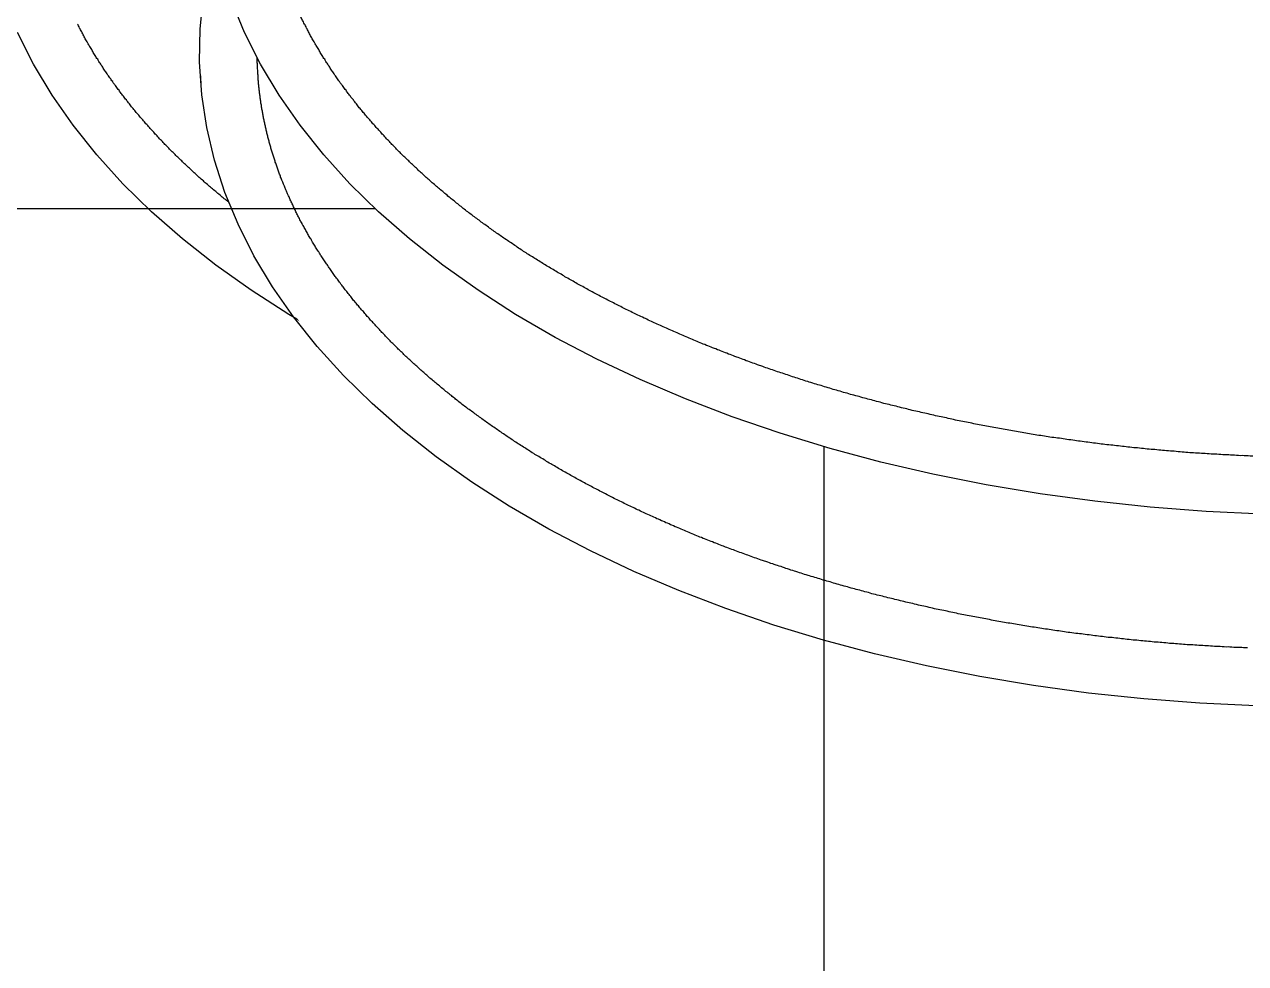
# Model space of a CAD drawing. Header units: millimetres. Extents: x -187744 to 2148, y -49419 to 6550.
# Drawn here: x -7731 to -7096, y -13904 to -13416 of the extents above; entities that cross this region are included whole.
import ezdxf
from ezdxf.enums import TextEntityAlignment as Align

# ---------------------------------------------------------------- set-up
doc = ezdxf.new("R2010")
doc.units = ezdxf.units.MM
doc.header["$LTSCALE"] = 1000
doc.header["$MEASUREMENT"] = 0
doc.set_wipeout_variables(frame=1)
doc.linetypes.add('DASH', pattern=[0.35, 0.25, -0.1])
doc.linetypes.add('M-CENTER', pattern=[1.8, 1.2, -0.2, 0.2, -0.2])
for name, color, linetype in [('AXIS_TEXT', 50, 'Continuous'), ('B1建筑尺寸', 7, 'Continuous'), ('BS-FURN', 250, 'DASH'), ('DOTE', 138, 'M-CENTER'), ('FC-FLOOR', 138, 'Continuous'), ('FF-FURN', 51, 'Continuous')]:
    doc.layers.add(name, color=color, linetype=linetype)
doc.styles.add('COMPLEX', font='COMPLEX')

# ---------------------------------------------------------------- blocks, each defined once
blk = doc.blocks.new('fdgfdsgf')
blk.add_wipeout([(90771.3, 14802.8), (90736.93, 14802.73), (90668.6, 14799.2), (90610.8, 14792.5), (90554.5, 14782.5), (90500.1, 14769.4), (90473.8, 14761.7), (90399.2, 14734.1), (90376, 14723.5), (90332.3, 14700.5), (90312, 14688), (90283.75, 14668.25), (90257.7, 14647.4), (90234.7, 14625.45), (90220.8, 14610.3), (90191.7, 14570.9), (90178.5, 14546.3), (90168.1, 14521.3), (90161.3, 14495.8), (90156.95, 14461.6), (90161.3, 14410.15), (90168.1, 14384.7), (90178.5, 14359.65), (90187.05, 14343.25), (90202.3, 14319.1), (90214.2, 14303.3), (90220.8, 14295.65), (90234.7, 14280.55), (90249.85, 14265.8), (90283.75, 14237.75), (90332.3, 14205.5), (90364.85, 14188.05), (90387.6, 14177.15), (90423.3, 14162), (90473.8, 14144.3), (90513.55, 14133.1), (90568.45, 14120.8), (90625.15, 14111.6), (90683.2, 14105.75), (90712.5, 14104.05), (90756.6, 14103), (90786, 14103.4), (90830, 14105.75), (90873.6, 14109.7), (90916.6, 14115.8), (90958.7, 14123.5), (90999.65, 14133.1), (91052.25, 14148.55), (91089.9, 14162), (91125.6, 14177.15), (91154.94, 14191.39), (91180.9, 14205.5), (91210.8, 14224.45), (91238.5, 14244.5), (91255.5, 14258.5), (91278.45, 14280.55), (91299, 14303.3), (91310.9, 14319.1), (91330.8, 14351.4), (91347.6, 14393.15), (91355.9, 14435.8), (91355.9, 14470.2), (91345.1, 14521.3), (91326.15, 14562.75), (91310.9, 14586.9), (91285.7, 14618), (91238.5, 14661.5), (91210.8, 14681.5), (91180.17, 14700.9), (91125.6, 14728.8), (91065.1, 14753.2), (91013.1, 14769.4), (90916.6, 14790.2), (90859.1, 14797.75), (90805.18, 14801.75), (90756.6, 14803)])
blk.add_polyline3d([(90697.8, 14801.3, 0), (90668.6, 14799.2, 0), (90639.5, 14796.3, 0), (90610.8, 14792.5, 0), (90582.4, 14787.9, 0), (90554.5, 14782.5, 0), (90527, 14776.3, 0), (90500.1, 14769.4, 0), (90473.8, 14761.7, 0), (90448.1, 14753.2, 0), (90423.3, 14744, 0), (90399.2, 14734.1, 0), (90376, 14723.5, 0), (90353.7, 14712.3, 0), (90332.3, 14700.5, 0), (90312, 14688, 0), (90292.8, 14675, 0), (90274.7, 14661.5, 0), (90257.7, 14647.4, 0), (90242, 14632.9, 0), (90227.4, 14618, 0), (90214.2, 14602.6, 0), (90202.3, 14586.9, 0), (90191.7, 14570.9, 0), (90182.4, 14554.6, 0), (90174.6, 14538, 0), (90168.1, 14521.3, 0), (90163.1, 14504.3, 0), (90159.5, 14487.3, 0), (90157.3, 14470.2, 0), (90156.6, 14453, 0), (90157.3, 14435.8, 0), (90159.5, 14418.7, 0)])
at = {"color": 57}
blk.add_polyline3d([(90694.2, 14771, 0), (90693.1, 14771, 0), (90692.1, 14770.9, 0), (90691.1, 14770.8, 0), (90690.1, 14770.8, 0), (90689.1, 14770.7, 0), (90688.1, 14770.6, 0), (90687.1, 14770.6, 0), (90686, 14770.5, 0), (90685, 14770.4, 0), (90684, 14770.3, 0), (90683, 14770.3, 0), (90682, 14770.2, 0), (90681, 14770.1, 0), (90680, 14770, 0), (90679, 14770, 0), (90677.9, 14769.9, 0), (90676.9, 14769.8, 0), (90675.9, 14769.7, 0), (90674.9, 14769.6, 0), (90673.9, 14769.5, 0), (90672.9, 14769.5, 0), (90671.9, 14769.4, 0), (90670.9, 14769.3, 0), (90669.9, 14769.2, 0), (90668.8, 14769.1, 0), (90667.8, 14769, 0), (90666.8, 14768.9, 0), (90665.8, 14768.8, 0), (90664.8, 14768.7, 0), (90663.8, 14768.7, 0), (90662.8, 14768.6, 0), (90661.8, 14768.5, 0), (90660.8, 14768.4, 0), (90659.8, 14768.3, 0), (90658.8, 14768.2, 0), (90657.8, 14768.1, 0), (90656.8, 14768, 0), (90655.8, 14767.9, 0), (90654.7, 14767.8, 0), (90653.7, 14767.7, 0), (90652.7, 14767.5, 0), (90651.7, 14767.4, 0), (90650.7, 14767.3, 0), (90649.7, 14767.2, 0), (90648.7, 14767.1, 0), (90647.7, 14767, 0), (90646.7, 14766.9, 0), (90645.7, 14766.8, 0), (90644.7, 14766.7, 0), (90643.7, 14766.5, 0), (90642.7, 14766.4, 0), (90641.7, 14766.3, 0), (90640.7, 14766.2, 0), (90639.7, 14766.1, 0), (90638.7, 14766, 0), (90637.7, 14765.8, 0), (90636.7, 14765.7, 0), (90635.7, 14765.6, 0), (90634.7, 14765.5, 0), (90633.7, 14765.3, 0), (90632.7, 14765.2, 0), (90631.7, 14765.1, 0), (90630.7, 14765, 0), (90629.7, 14764.8, 0), (90628.7, 14764.7, 0), (90627.8, 14764.6, 0), (90626.8, 14764.4, 0), (90625.8, 14764.3, 0), (90624.8, 14764.2, 0), (90623.8, 14764, 0), (90622.8, 14763.9, 0), (90621.8, 14763.8, 0), (90620.8, 14763.6, 0), (90619.8, 14763.5, 0), (90618.8, 14763.3, 0), (90617.8, 14763.2, 0), (90616.8, 14763.1, 0), (90615.8, 14762.9, 0), (90614.9, 14762.8, 0), (90613.9, 14762.6, 0), (90612.9, 14762.5, 0), (90611.9, 14762.3, 0), (90610.9, 14762.2, 0), (90609.9, 14762, 0), (90608.9, 14761.9, 0), (90607.9, 14761.7, 0), (90607, 14761.6, 0), (90606, 14761.4, 0), (90605, 14761.3, 0), (90604, 14761.1, 0), (90603, 14761, 0), (90602, 14760.8, 0), (90601.1, 14760.7, 0), (90600.1, 14760.5, 0), (90599.1, 14760.3, 0), (90598.1, 14760.2, 0), (90597.1, 14760, 0), (90596.2, 14759.8, 0), (90595.2, 14759.7, 0), (90594.2, 14759.5, 0), (90593.2, 14759.3, 0), (90592.2, 14759.2, 0), (90591.3, 14759, 0), (90590.3, 14758.8, 0), (90589.3, 14758.7, 0), (90588.3, 14758.5, 0), (90587.4, 14758.3, 0), (90586.4, 14758.2, 0), (90585.4, 14758, 0), (90584.4, 14757.8, 0), (90583.5, 14757.6, 0), (90582.5, 14757.5, 0), (90581.5, 14757.3, 0), (90580.6, 14757.1, 0), (90579.6, 14756.9, 0), (90578.6, 14756.7, 0), (90577.6, 14756.6, 0), (90576.7, 14756.4, 0), (90575.7, 14756.2, 0), (90574.7, 14756, 0), (90573.8, 14755.8, 0), (90572.8, 14755.6, 0), (90571.8, 14755.4, 0), (90570.9, 14755.2, 0), (90569.9, 14755.1, 0), (90568.9, 14754.9, 0), (90568, 14754.7, 0), (90567, 14754.5, 0), (90566.1, 14754.3, 0), (90565.1, 14754.1, 0), (90564.1, 14753.9, 0), (90563.2, 14753.7, 0), (90562.2, 14753.5, 0), (90561.3, 14753.3, 0), (90560.3, 14753.1, 0), (90559.3, 14752.9, 0), (90558.4, 14752.7, 0), (90557.4, 14752.5, 0), (90556.5, 14752.3, 0), (90555.5, 14752.1, 0), (90554.6, 14751.9, 0), (90553.6, 14751.7, 0), (90552.7, 14751.5, 0), (90551.7, 14751.3, 0), (90550.8, 14751.1, 0), (90549.8, 14750.8, 0), (90548.8, 14750.6, 0), (90547.9, 14750.4, 0), (90547, 14750.2, 0), (90546, 14750, 0), (90545.1, 14749.8, 0), (90544.1, 14749.6, 0), (90543.2, 14749.3, 0), (90542.2, 14749.1, 0), (90541.3, 14748.9, 0), (90540.3, 14748.7, 0), (90539.4, 14748.5, 0), (90538.4, 14748.2, 0), (90537.5, 14748, 0), (90536.6, 14747.8, 0), (90535.6, 14747.6, 0), (90534.7, 14747.3, 0), (90533.7, 14747.1, 0), (90532.8, 14746.9, 0), (90531.9, 14746.7, 0), (90530.9, 14746.4, 0), (90530, 14746.2, 0), (90529.1, 14746, 0), (90528.1, 14745.7, 0), (90527.2, 14745.5, 0), (90526.3, 14745.3, 0), (90525.3, 14745, 0), (90524.4, 14744.8, 0), (90523.5, 14744.6, 0), (90522.5, 14744.3, 0), (90521.6, 14744.1, 0), (90520.7, 14743.8, 0), (90519.7, 14743.6, 0), (90518.8, 14743.4, 0), (90517.9, 14743.1, 0), (90517, 14742.9, 0), (90516, 14742.6, 0), (90515.1, 14742.4, 0), (90514.2, 14742.1, 0), (90513.3, 14741.9, 0), (90512.3, 14741.6, 0), (90511.4, 14741.4, 0), (90510.5, 14741.1, 0), (90509.6, 14740.9, 0), (90508.7, 14740.6, 0), (90507.7, 14740.4, 0), (90506.8, 14740.1, 0), (90505.9, 14739.9, 0), (90505, 14739.6, 0), (90504.1, 14739.4, 0), (90503.2, 14739.1, 0), (90502.3, 14738.9, 0), (90501.3, 14738.6, 0), (90500.4, 14738.3, 0), (90499.5, 14738.1, 0), (90498.6, 14737.8, 0), (90497.7, 14737.5, 0), (90496.8, 14737.3, 0), (90495.9, 14737, 0), (90495, 14736.7, 0), (90494.1, 14736.5, 0), (90493.2, 14736.2, 0), (90492.3, 14735.9, 0), (90491.4, 14735.7, 0), (90490.5, 14735.4, 0), (90489.6, 14735.1, 0), (90488.7, 14734.9, 0), (90487.8, 14734.6, 0), (90486.9, 14734.3, 0), (90486, 14734, 0), (90485.1, 14733.8, 0), (90484.2, 14733.5, 0), (90483.3, 14733.2, 0), (90482.4, 14732.9, 0), (90481.5, 14732.7, 0), (90480.6, 14732.4, 0), (90479.7, 14732.1, 0), (90478.8, 14731.8, 0), (90477.9, 14731.5, 0), (90477, 14731.2, 0), (90476.2, 14731, 0), (90475.3, 14730.7, 0), (90474.4, 14730.4, 0), (90473.5, 14730.1, 0), (90472.6, 14729.8, 0), (90471.7, 14729.5, 0), (90470.9, 14729.2, 0), (90470, 14728.9, 0), (90469.1, 14728.6, 0), (90468.2, 14728.4, 0), (90467.3, 14728.1, 0), (90466.5, 14727.8, 0), (90465.6, 14727.5, 0), (90464.7, 14727.2, 0), (90463.8, 14726.9, 0), (90463, 14726.6, 0), (90462.1, 14726.3, 0), (90461.2, 14726, 0), (90460.3, 14725.7, 0), (90459.5, 14725.4, 0), (90458.6, 14725.1, 0), (90457.7, 14724.8, 0), (90456.9, 14724.5, 0), (90456, 14724.2, 0), (90455.1, 14723.9, 0), (90454.3, 14723.6, 0), (90453.4, 14723.2, 0), (90452.6, 14722.9, 0), (90451.7, 14722.6, 0), (90450.8, 14722.3, 0), (90450, 14722, 0), (90449.1, 14721.7, 0), (90448.3, 14721.4, 0), (90447.4, 14721.1, 0), (90446.6, 14720.8, 0), (90445.7, 14720.4, 0), (90444.8, 14720.1, 0), (90444, 14719.8, 0), (90443.1, 14719.5, 0), (90442.3, 14719.2, 0), (90441.4, 14718.9, 0), (90440.6, 14718.5, 0), (90439.8, 14718.2, 0), (90438.9, 14717.9, 0), (90438.1, 14717.6, 0), (90437.2, 14717.2, 0), (90436.4, 14716.9, 0), (90435.5, 14716.6, 0), (90434.7, 14716.3, 0), (90433.9, 14715.9, 0), (90433, 14715.6, 0), (90432.2, 14715.3, 0), (90431.3, 14715, 0), (90430.5, 14714.6, 0), (90429.7, 14714.3, 0), (90428.8, 14714, 0), (90428, 14713.6, 0), (90427.2, 14713.3, 0), (90426.4, 14713, 0), (90425.5, 14712.6, 0), (90424.7, 14712.3, 0), (90423.9, 14712, 0), (90423, 14711.6, 0), (90422.2, 14711.3, 0), (90421.4, 14710.9, 0), (90420.6, 14710.6, 0), (90419.8, 14710.3, 0), (90418.9, 14709.9, 0), (90418.1, 14709.6, 0), (90417.3, 14709.2, 0), (90416.5, 14708.9, 0), (90415.7, 14708.5, 0), (90414.9, 14708.2, 0), (90414, 14707.9, 0), (90413.2, 14707.5, 0), (90412.4, 14707.2, 0), (90411.6, 14706.8, 0), (90410.8, 14706.5, 0), (90410, 14706.1, 0), (90409.2, 14705.8, 0), (90408.4, 14705.4, 0), (90407.6, 14705.1, 0), (90406.8, 14704.7, 0), (90406, 14704.3, 0), (90405.2, 14704, 0), (90404.4, 14703.6, 0), (90403.6, 14703.3, 0), (90402.8, 14702.9, 0), (90402, 14702.6, 0), (90401.2, 14702.2, 0), (90400.4, 14701.8, 0), (90399.6, 14701.5, 0), (90398.8, 14701.1, 0), (90398, 14700.8, 0), (90397.2, 14700.4, 0), (90396.4, 14700, 0), (90395.7, 14699.7, 0), (90394.9, 14699.3, 0), (90394.1, 14698.9, 0), (90393.3, 14698.6, 0), (90392.5, 14698.2, 0), (90391.7, 14697.8, 0), (90391, 14697.5, 0), (90390.2, 14697.1, 0), (90389.4, 14696.7, 0), (90388.6, 14696.4, 0), (90387.9, 14696, 0), (90387.1, 14695.6, 0), (90386.3, 14695.2, 0), (90385.5, 14694.9, 0), (90384.8, 14694.5, 0), (90384, 14694.1, 0), (90383.2, 14693.7, 0), (90382.5, 14693.4, 0), (90381.7, 14693, 0), (90380.9, 14692.6, 0), (90380.2, 14692.2, 0), (90379.4, 14691.8, 0), (90378.7, 14691.5, 0), (90377.9, 14691.1, 0), (90377.1, 14690.7, 0), (90376.4, 14690.3, 0), (90375.6, 14689.9, 0), (90374.9, 14689.5, 0), (90374.1, 14689.2, 0), (90373.4, 14688.8, 0), (90372.6, 14688.4, 0), (90371.9, 14688, 0), (90371.1, 14687.6, 0), (90370.4, 14687.2, 0), (90369.6, 14686.8, 0), (90368.9, 14686.4, 0), (90368.2, 14686.1, 0), (90367.4, 14685.7, 0), (90366.7, 14685.3, 0), (90365.9, 14684.9, 0), (90365.2, 14684.5, 0), (90364.5, 14684.1, 0), (90363.7, 14683.7, 0), (90363, 14683.3, 0), (90362.3, 14682.9, 0), (90361.5, 14682.5, 0), (90360.8, 14682.1, 0), (90360.1, 14681.7, 0), (90359.3, 14681.3, 0), (90358.6, 14680.9, 0), (90357.9, 14680.5, 0), (90357.2, 14680.1, 0), (90356.4, 14679.7, 0), (90355.7, 14679.3, 0), (90355, 14678.9, 0), (90354.3, 14678.5, 0), (90353.6, 14678.1, 0), (90352.9, 14677.7, 0), (90352.1, 14677.3, 0), (90351.4, 14676.9, 0), (90350.7, 14676.5, 0), (90350, 14676.1, 0), (90349.3, 14675.6, 0), (90348.6, 14675.2, 0), (90347.9, 14674.8, 0), (90347.2, 14674.4, 0), (90346.5, 14674, 0), (90345.8, 14673.6, 0), (90345.1, 14673.2, 0), (90344.4, 14672.8, 0), (90343.7, 14672.3, 0), (90343, 14671.9, 0), (90342.3, 14671.5, 0), (90341.6, 14671.1, 0), (90340.9, 14670.7, 0), (90340.2, 14670.3, 0), (90339.5, 14669.8, 0), (90338.8, 14669.4, 0), (90338.1, 14669, 0), (90337.5, 14668.6, 0), (90336.8, 14668.2, 0), (90336.1, 14667.7, 0), (90335.4, 14667.3, 0), (90334.7, 14666.9, 0), (90334.1, 14666.5, 0), (90333.4, 14666.1, 0), (90332.7, 14665.6, 0), (90332, 14665.2, 0), (90331.4, 14664.8, 0), (90330.7, 14664.4, 0), (90330, 14663.9, 0), (90329.3, 14663.5, 0), (90328.7, 14663.1, 0), (90328, 14662.6, 0), (90327.3, 14662.2, 0), (90326.7, 14661.8, 0), (90326, 14661.4, 0), (90325.4, 14660.9, 0), (90324.7, 14660.5, 0), (90324, 14660.1, 0), (90323.4, 14659.6, 0), (90322.7, 14659.2, 0), (90322.1, 14658.8, 0), (90321.4, 14658.3, 0), (90320.8, 14657.9, 0), (90320.1, 14657.5, 0), (90319.5, 14657, 0), (90318.8, 14656.6, 0), (90318.2, 14656.1, 0), (90317.5, 14655.7, 0), (90316.9, 14655.3, 0), (90316.3, 14654.8, 0), (90315.6, 14654.4, 0), (90315, 14653.9, 0), (90314.3, 14653.5, 0), (90313.7, 14653.1, 0), (90313.1, 14652.6, 0), (90312.4, 14652.2, 0), (90311.8, 14651.7, 0), (90311.2, 14651.3, 0), (90310.6, 14650.8, 0), (90309.9, 14650.4, 0), (90309.3, 14650, 0), (90308.7, 14649.5, 0), (90308.1, 14649.1, 0), (90307.4, 14648.6, 0), (90306.8, 14648.2, 0), (90306.2, 14647.7, 0), (90305.6, 14647.3, 0), (90305, 14646.8, 0), (90304.4, 14646.4, 0), (90303.7, 14645.9, 0), (90303.1, 14645.5, 0), (90302.5, 14645, 0), (90301.9, 14644.6, 0), (90301.3, 14644.1, 0), (90300.7, 14643.7, 0), (90300.1, 14643.2, 0), (90299.5, 14642.8, 0), (90298.9, 14642.3, 0), (90298.3, 14641.8, 0), (90297.7, 14641.4, 0), (90297.1, 14640.9, 0), (90296.5, 14640.5, 0), (90295.9, 14640, 0), (90295.3, 14639.6, 0), (90294.7, 14639.1, 0), (90294.2, 14638.6, 0), (90293.6, 14638.2, 0), (90293, 14637.7, 0), (90292.4, 14637.3, 0), (90291.8, 14636.8, 0), (90291.2, 14636.3, 0), (90290.7, 14635.9, 0), (90290.1, 14635.4, 0), (90289.5, 14635, 0), (90288.9, 14634.5, 0), (90288.4, 14634, 0), (90287.8, 14633.6, 0), (90287.2, 14633.1, 0), (90286.6, 14632.6, 0), (90286.1, 14632.2, 0), (90285.5, 14631.7, 0), (90285, 14631.2, 0), (90284.4, 14630.8, 0), (90283.8, 14630.3, 0), (90283.3, 14629.8, 0), (90282.7, 14629.4, 0), (90282.2, 14628.9, 0), (90281.6, 14628.4, 0), (90281.1, 14628, 0), (90280.5, 14627.5, 0), (90279.9, 14627, 0), (90279.4, 14626.5, 0), (90278.9, 14626.1, 0), (90278.3, 14625.6, 0), (90277.8, 14625.1, 0), (90277.2, 14624.6, 0), (90276.7, 14624.2, 0), (90276.1, 14623.7, 0), (90275.6, 14623.2, 0), (90275.1, 14622.8, 0), (90274.5, 14622.3, 0), (90274, 14621.8, 0), (90273.5, 14621.3, 0), (90272.9, 14620.8, 0), (90272.4, 14620.4, 0), (90271.9, 14619.9, 0), (90271.4, 14619.4, 0), (90270.8, 14618.9, 0), (90270.3, 14618.5, 0), (90269.8, 14618, 0), (90269.3, 14617.5, 0), (90268.8, 14617, 0), (90268.2, 14616.5, 0), (90267.7, 14616.1, 0), (90267.2, 14615.6, 0), (90266.7, 14615.1, 0), (90266.2, 14614.6, 0), (90265.7, 14614.1, 0), (90265.2, 14613.6, 0), (90264.7, 14613.2, 0), (90264.2, 14612.7, 0), (90263.7, 14612.2, 0), (90263.2, 14611.7, 0), (90262.7, 14611.2, 0), (90262.2, 14610.7, 0), (90261.7, 14610.3, 0), (90261.2, 14609.8, 0), (90260.7, 14609.3, 0), (90260.2, 14608.8, 0), (90259.7, 14608.3, 0), (90259.2, 14607.8, 0), (90258.7, 14607.3, 0), (90258.3, 14606.8, 0), (90257.8, 14606.4, 0), (90257.3, 14605.9, 0), (90256.8, 14605.4, 0), (90256.3, 14604.9, 0), (90255.9, 14604.4, 0), (90255.4, 14603.9, 0), (90254.9, 14603.4, 0), (90254.4, 14602.9, 0), (90254, 14602.4, 0), (90253.5, 14601.9, 0), (90253, 14601.5, 0), (90252.6, 14601, 0), (90252.1, 14600.5, 0), (90251.7, 14600, 0), (90251.2, 14599.5, 0), (90250.7, 14599, 0), (90250.3, 14598.5, 0), (90249.8, 14598, 0), (90249.4, 14597.5, 0), (90248.9, 14597, 0), (90248.5, 14596.5, 0), (90248, 14596, 0), (90247.6, 14595.5, 0), (90247.1, 14595, 0), (90246.7, 14594.5, 0), (90246.2, 14594, 0), (90245.8, 14593.5, 0), (90245.4, 14593, 0), (90244.9, 14592.5, 0), (90244.5, 14592, 0), (90244.1, 14591.5, 0), (90243.6, 14591, 0), (90243.2, 14590.5, 0), (90242.8, 14590, 0), (90242.3, 14589.5, 0), (90241.9, 14589, 0), (90241.5, 14588.5, 0), (90241.1, 14588, 0), (90240.6, 14587.5, 0), (90240.2, 14587, 0), (90239.8, 14586.5, 0), (90239.4, 14586, 0), (90239, 14585.5, 0), (90238.6, 14585, 0), (90238.1, 14584.5, 0), (90237.7, 14584, 0), (90237.3, 14583.5, 0), (90236.9, 14583, 0), (90236.5, 14582.5, 0), (90236.1, 14582, 0), (90235.7, 14581.5, 0), (90235.3, 14581, 0), (90234.9, 14580.5, 0), (90234.5, 14580, 0), (90234.1, 14579.5, 0), (90233.7, 14579, 0), (90233.3, 14578.5, 0), (90232.9, 14578, 0), (90232.6, 14577.5, 0), (90232.2, 14577, 0), (90231.8, 14576.5, 0), (90231.4, 14575.9, 0), (90231, 14575.4, 0), (90230.6, 14574.9, 0), (90230.3, 14574.4, 0), (90229.9, 14573.9, 0), (90229.5, 14573.4, 0), (90229.1, 14572.9, 0), (90228.8, 14572.4, 0), (90228.4, 14571.9, 0), (90228, 14571.4, 0), (90227.7, 14570.9, 0), (90227.3, 14570.4, 0), (90226.9, 14569.8, 0), (90226.6, 14569.3, 0), (90226.2, 14568.8, 0), (90225.9, 14568.3, 0), (90225.5, 14567.8, 0), (90225.1, 14567.3, 0), (90224.8, 14566.8, 0), (90224.4, 14566.3, 0), (90224.1, 14565.8, 0), (90223.7, 14565.3, 0), (90223.4, 14564.7, 0), (90223, 14564.2, 0), (90222.7, 14563.7, 0), (90222.4, 14563.2, 0), (90222, 14562.7, 0), (90221.7, 14562.2, 0), (90221.3, 14561.7, 0), (90221, 14561.2, 0), (90220.7, 14560.6, 0), (90220.3, 14560.1, 0), (90220, 14559.6, 0), (90219.7, 14559.1, 0), (90219.3, 14558.6, 0), (90219, 14558.1, 0), (90218.7, 14557.6, 0), (90218.4, 14557, 0), (90218.1, 14556.5, 0), (90217.7, 14556, 0), (90217.4, 14555.5, 0), (90217.1, 14555, 0), (90216.8, 14554.5, 0), (90216.5, 14554, 0), (90216.2, 14553.4, 0), (90215.9, 14552.9, 0), (90215.5, 14552.4, 0), (90215.2, 14551.9, 0), (90214.9, 14551.4, 0), (90214.6, 14550.9, 0), (90214.3, 14550.3, 0), (90214, 14549.8, 0), (90213.7, 14549.3, 0), (90213.4, 14548.8, 0), (90213.1, 14548.3, 0), (90212.9, 14547.8, 0), (90212.6, 14547.2, 0), (90212.3, 14546.7, 0), (90212, 14546.2, 0), (90211.7, 14545.7, 0), (90211.4, 14545.2, 0), (90211.1, 14544.7, 0), (90210.8, 14544.1, 0), (90210.6, 14543.6, 0), (90210.3, 14543.1, 0), (90210, 14542.6, 0), (90209.7, 14542.1, 0), (90209.5, 14541.6, 0), (90209.2, 14541, 0), (90208.9, 14540.5, 0), (90208.7, 14540, 0), (90208.4, 14539.5, 0), (90208.1, 14539, 0), (90207.9, 14538.4, 0), (90207.6, 14537.9, 0), (90207.3, 14537.4, 0), (90207.1, 14536.9, 0), (90206.8, 14536.4, 0), (90206.6, 14535.8, 0), (90206.3, 14535.3, 0), (90206.1, 14534.8, 0), (90205.8, 14534.3, 0), (90205.6, 14533.8, 0), (90205.3, 14533.2, 0), (90205.1, 14532.7, 0), (90204.8, 14532.2, 0), (90204.6, 14531.7, 0), (90204.4, 14531.2, 0), (90204.1, 14530.6, 0), (90203.9, 14530.1, 0), (90203.6, 14529.6, 0), (90203.4, 14529.1, 0), (90203.2, 14528.6, 0), (90202.9, 14528, 0), (90202.7, 14527.5, 0), (90202.5, 14527, 0), (90202.3, 14526.5, 0), (90202, 14526, 0), (90201.8, 14525.4, 0), (90201.6, 14524.9, 0), (90201.4, 14524.4, 0), (90201.2, 14523.9, 0), (90200.9, 14523.4, 0), (90200.7, 14522.8, 0), (90200.5, 14522.3, 0), (90200.3, 14521.8, 0), (90200.1, 14521.3, 0), (90199.9, 14520.7, 0), (90199.7, 14520.2, 0), (90199.5, 14519.7, 0), (90199.3, 14519.2, 0), (90199.1, 14518.7, 0), (90198.9, 14518.1, 0), (90198.7, 14517.6, 0), (90198.5, 14517.1, 0), (90198.3, 14516.6, 0), (90198.1, 14516, 0), (90197.9, 14515.5, 0), (90197.7, 14515, 0), (90197.5, 14514.5, 0), (90197.3, 14514, 0), (90197.2, 14513.4, 0), (90197, 14512.9, 0), (90196.8, 14512.4, 0), (90196.6, 14511.9, 0), (90196.4, 14511.3, 0), (90196.3, 14510.8, 0), (90196.1, 14510.3, 0), (90195.9, 14509.8, 0), (90195.7, 14509.3, 0), (90195.6, 14508.7, 0), (90195.4, 14508.2, 0), (90195.2, 14507.7, 0), (90195.1, 14507.2, 0), (90194.9, 14506.6, 0), (90194.7, 14506.1, 0), (90194.6, 14505.6, 0), (90194.4, 14505.1, 0), (90194.3, 14504.6, 0), (90194.1, 14504, 0), (90194, 14503.5, 0), (90193.8, 14503, 0), (90193.7, 14502.5, 0), (90193.5, 14501.9, 0), (90193.4, 14501.4, 0), (90193.2, 14500.9, 0), (90193.1, 14500.4, 0), (90192.9, 14499.8, 0), (90192.8, 14499.3, 0), (90192.6, 14498.8, 0), (90192.5, 14498.3, 0), (90192.4, 14497.8, 0), (90192.2, 14497.2, 0), (90192.1, 14496.7, 0), (90192, 14496.2, 0), (90191.8, 14495.7, 0), (90191.7, 14495.1, 0), (90191.6, 14494.6, 0), (90191.5, 14494.1, 0), (90191.3, 14493.6, 0), (90191.2, 14493, 0), (90191.1, 14492.5, 0), (90191, 14492, 0), (90190.9, 14491.5, 0), (90190.7, 14490.9, 0), (90190.6, 14490.4, 0), (90190.5, 14489.9, 0), (90190.4, 14489.4, 0), (90190.3, 14488.9, 0), (90190.2, 14488.3, 0), (90190.1, 14487.8, 0), (90190, 14487.3, 0), (90189.9, 14486.8, 0), (90189.8, 14486.2, 0), (90189.7, 14485.7, 0), (90189.6, 14485.2, 0), (90189.5, 14484.7, 0), (90189.4, 14484.1, 0), (90189.3, 14483.6, 0), (90189.2, 14483.1, 0), (90189.1, 14482.6, 0), (90189, 14482.1, 0), (90188.9, 14481.5, 0), (90188.9, 14481, 0), (90188.8, 14480.5, 0), (90188.7, 14480, 0), (90188.6, 14479.4, 0), (90188.5, 14478.9, 0), (90188.4, 14478.4, 0), (90188.4, 14477.9, 0), (90188.3, 14477.3, 0), (90188.2, 14476.8, 0), (90188.2, 14476.3, 0), (90188.1, 14475.8, 0), (90188, 14475.2, 0), (90188, 14474.7, 0), (90187.9, 14474.2, 0), (90187.8, 14473.7, 0), (90187.8, 14473.1, 0), (90187.7, 14472.6, 0), (90187.6, 14472.1, 0), (90187.6, 14471.6, 0), (90187.5, 14471.1, 0), (90187.5, 14470.5, 0), (90187.4, 14470, 0), (90187.4, 14469.5, 0), (90187.3, 14469, 0), (90187.3, 14468.4, 0), (90187.2, 14467.9, 0), (90187.2, 14467.4, 0), (90187.1, 14466.9, 0), (90187.1, 14466.3, 0), (90187.1, 14465.8, 0), (90187, 14465.3, 0), (90187, 14464.8, 0), (90187, 14464.2, 0), (90186.9, 14463.7, 0), (90186.9, 14463.2, 0), (90186.9, 14462.7, 0), (90186.8, 14462.2, 0), (90186.8, 14461.6, 0), (90186.8, 14461.1, 0), (90186.8, 14460.6, 0), (90186.7, 14460.1, 0), (90186.7, 14459.5, 0), (90186.7, 14459, 0), (90186.7, 14458.5, 0), (90186.7, 14458, 0), (90186.7, 14457.4, 0), (90186.6, 14456.9, 0), (90186.6, 14456.4, 0), (90186.6, 14455.9, 0), (90186.6, 14455.3, 0), (90186.6, 14454.8, 0), (90186.6, 14454.3, 0), (90186.6, 14453.8, 0), (90186.6, 14453.3, 0), (90186.6, 14452.7, 0), (90186.6, 14452.2, 0), (90186.6, 14451.7, 0), (90186.6, 14451.2, 0), (90186.6, 14450.6, 0), (90186.6, 14450.1, 0), (90186.6, 14449.6, 0), (90186.6, 14449.1, 0), (90186.7, 14448.5, 0), (90186.7, 14448, 0), (90186.7, 14447.5, 0), (90186.7, 14447, 0), (90186.7, 14446.4, 0), (90186.7, 14445.9, 0), (90186.8, 14445.4, 0), (90186.8, 14444.9, 0), (90186.8, 14444.4, 0), (90186.8, 14443.8, 0), (90186.9, 14443.3, 0), (90186.9, 14442.8, 0), (90186.9, 14442.3, 0), (90187, 14441.7, 0), (90187, 14441.2, 0), (90187, 14440.7, 0), (90187.1, 14440.2, 0), (90187.1, 14439.6, 0), (90187.1, 14439.1, 0), (90187.2, 14438.6, 0), (90187.2, 14438.1, 0), (90187.3, 14437.5, 0), (90187.3, 14437, 0), (90187.4, 14436.5, 0), (90187.4, 14436, 0), (90187.5, 14435.5, 0), (90187.5, 14434.9, 0), (90187.6, 14434.4, 0), (90187.6, 14433.9, 0)], dxfattribs=at)
blk = doc.blocks.new('QBLOCK2019073115112111')
at = {"layer": 'DOTE'}
blk.add_line((-6542.88, -2424.86), (6625.81, -2424.86), dxfattribs=at)
at = {"layer": 'AXIS_TEXT', "style": 'COMPLEX', "width": 1.041667}
for p, p2 in [((-5892.06, 5527.78), (-5692.06, 5527.78)), ((-5892.06, 5527.78), (-5692.06, 5527.78)), ((-5192.06, 5527.78), (-4992.06, 5527.78)), ((-5192.06, 5527.78), (-4992.06, 5527.78)), ((-3492.06, 5527.78), (-3292.06, 5527.78)), ((-3492.06, 5527.78), (-3292.06, 5527.78)), ((-2592.06, 5527.78), (-2392.06, 5527.78)), ((-2592.06, 5527.78), (-2392.06, 5527.78)), ((-192.06, 5527.78), (7.94, 5527.78)), ((-192.06, 5527.78), (7.94, 5527.78)), ((2707.94, 5527.78), (2907.94, 5527.78)), ((2707.94, 5527.78), (2907.94, 5527.78)), ((4507.94, 5527.78), (4707.94, 5527.78)), ((4507.94, 5527.78), (4707.94, 5527.78)), ((5507.94, 5527.78), (5707.94, 5527.78)), ((5507.94, 5527.78), (5707.94, 5527.78)), ((-7660.45, 3713.14), (-7460.45, 3713.14)), ((-7660.45, 3713.14), (-7460.45, 3713.14)), ((7521.14, 3713.14), (7521.64, 3713.14)), ((7521.14, 3713.14), (7521.64, 3713.14)), ((-7660.45, 2463.14), (-7460.45, 2463.14)), ((-7660.45, 2463.14), (-7460.45, 2463.14)), ((7521.14, 2463.14), (7521.64, 2463.14)), ((7521.14, 2463.14), (7521.64, 2463.14)), ((-7660.45, 1413.14), (-7460.45, 1413.14)), ((-7660.45, 1413.14), (-7460.45, 1413.14)), ((7521.14, 1413.14), (7521.64, 1413.14)), ((7521.14, 1413.14), (7521.64, 1413.14)), ((-7660.45, 263.14), (-7460.45, 263.14)), ((-7660.45, 263.14), (-7460.45, 263.14)), ((7521.14, 263.14), (7521.64, 263.14)), ((7521.14, 263.14), (7521.64, 263.14)), ((-7660.45, -736.86), (-7460.45, -736.86)), ((-7660.45, -736.86), (-7460.45, -736.86)), ((7521.14, -736.86), (7521.64, -736.86)), ((7521.14, -736.86), (7521.64, -736.86)), ((-7660.45, -1436.86), (-7460.45, -1436.86)), ((-7660.45, -1436.86), (-7460.45, -1436.86)), ((7521.14, -1436.86), (7521.64, -1436.86)), ((7521.14, -1436.86), (7521.64, -1436.86)), ((-7660.45, -2536.86), (-7460.45, -2536.86)), ((-7660.45, -2536.86), (-7460.45, -2536.86)), ((7521.14, -2536.86), (7521.64, -2536.86)), ((7521.14, -2536.86), (7521.64, -2536.86)), ((-7660.45, -4136.86), (-7460.45, -4136.86)), ((-7660.45, -4136.86), (-7460.45, -4136.86)), ((7521.14, -4136.86), (7521.64, -4136.86)), ((7521.14, -4136.86), (7521.64, -4136.86)), ((-5892.06, -5349.93), (-5891.56, -5349.93)), ((-5892.06, -5349.93), (-5891.56, -5349.93)), ((-5192.06, -5349.93), (-5191.56, -5349.93)), ((-5192.06, -5349.93), (-5191.56, -5349.93)), ((-3492.06, -5351.12), (-3491.56, -5351.12)), ((-3492.06, -5351.12), (-3491.56, -5351.12)), ((-2592.06, -5349.93), (-2591.56, -5349.93)), ((-2592.06, -5349.93), (-2591.56, -5349.93)), ((-192.06, -5349.93), (-191.56, -5349.93)), ((-192.06, -5349.93), (-191.56, -5349.93)), ((2707.94, -5349.93), (2708.44, -5349.93)), ((2707.94, -5349.93), (2708.44, -5349.93)), ((4507.94, -5349.93), (4508.44, -5349.93)), ((4507.94, -5349.93), (4508.44, -5349.93)), ((5507.94, -5349.93), (5508.44, -5349.93)), ((5507.94, -5349.93), (5508.44, -5349.93))]:
    blk.add_attdef('A', text='', height=224, dxfattribs=at).set_placement(p, p2, align=Align.FIT)
blk = doc.blocks.new('A$C5A535B59')
at = {"layer": 'BS-FURN', "ltscale": 0.5}
for points in [[(1572.87, 1193.37, 0), (1543.51, 1191.36, 0), (1514.12, 1190.25, 0), (1484.72, 1189.94, 0), (1455.3, 1190.53, 0), (1426.06, 1191.93, 0), (1396.9, 1194.12, 0), (1368.11, 1197.23, 0), (1339.61, 1201.14, 0), (1311.59, 1205.87, 0), (1283.95, 1211.4, 0), (1256.89, 1217.65, 0), (1230.41, 1224.71, 0), (1204.51, 1232.59, 0), (1179.5, 1241.19, 0), (1155.16, 1250.5, 0), (1131.72, 1260.54, 0), (1109.15, 1271.2, 0), (1087.47, 1282.48, 0), (1066.88, 1294.49, 0), (1047.37, 1307.02, 0), (1028.95, 1320.08, 0), (1011.61, 1333.76, 0), (995.57, 1347.88, 0), (980.61, 1362.42, 0), (967.04, 1377.5, 0), (954.77, 1392.91, 0), (943.79, 1408.65, 0), (934.09, 1424.72, 0), (925.9, 1441.13, 0)], [(1565.15, 1222.89, 0), (1564.05, 1222.77, 0), (1563.06, 1222.64, 0), (1562.06, 1222.62, 0), (1561.06, 1222.49, 0), (1560.06, 1222.47, 0), (1559.06, 1222.45, 0), (1557.96, 1222.32, 0), (1556.96, 1222.3, 0), (1555.97, 1222.17, 0), (1554.97, 1222.15, 0), (1553.97, 1222.02, 0), (1552.87, 1222, 0), (1551.87, 1221.97, 0), (1550.87, 1221.85, 0), (1549.87, 1221.82, 0), (1548.87, 1221.7, 0), (1547.77, 1221.67, 0), (1546.78, 1221.65, 0), (1545.78, 1221.53, 0), (1544.78, 1221.5, 0), (1543.78, 1221.48, 0), (1542.68, 1221.35, 0), (1541.68, 1221.33, 0), (1540.68, 1221.3, 0), (1539.68, 1221.28, 0), (1538.68, 1221.15, 0), (1537.58, 1221.13, 0), (1536.59, 1221.1, 0), (1535.59, 1221.08, 0), (1534.59, 1220.96, 0), (1533.59, 1220.93, 0), (1532.49, 1220.9, 0), (1531.49, 1220.88, 0), (1530.49, 1220.86, 0), (1529.49, 1220.73, 0), (1528.49, 1220.71, 0), (1527.39, 1220.68, 0), (1526.39, 1220.66, 0), (1525.39, 1220.63, 0), (1524.39, 1220.61, 0), (1523.39, 1220.59, 0), (1522.3, 1220.46, 0), (1521.3, 1220.43, 0), (1520.3, 1220.41, 0), (1519.3, 1220.39, 0), (1518.2, 1220.36, 0), (1517.2, 1220.34, 0), (1516.2, 1220.31, 0), (1515.2, 1220.29, 0), (1514.2, 1220.26, 0), (1513.1, 1220.24, 0), (1512.1, 1220.21, 0), (1511.1, 1220.19, 0), (1510.1, 1220.16, 0), (1509.1, 1220.14, 0), (1508, 1220.11, 0), (1507, 1220.09, 0), (1506, 1220.07, 0), (1505, 1220.04, 0), (1503.9, 1220.11, 0), (1502.9, 1220.09, 0), (1501.9, 1220.07, 0), (1500.9, 1220.04, 0), (1499.9, 1220.02, 0), (1498.8, 1219.99, 0), (1497.8, 1219.97, 0), (1496.8, 1219.94, 0), (1495.8, 1220.02, 0), (1494.8, 1219.99, 0), (1493.7, 1219.97, 0), (1492.7, 1219.94, 0), (1491.7, 1219.92, 0), (1490.7, 1220, 0), (1489.7, 1219.97, 0), (1488.6, 1219.94, 0), (1487.6, 1219.92, 0), (1486.6, 1220, 0), (1485.6, 1219.97, 0), (1484.6, 1219.95, 0), (1483.5, 1220.02, 0), (1482.5, 1220, 0), (1481.5, 1219.97, 0), (1480.49, 1220.05, 0), (1479.49, 1220.03, 0), (1478.39, 1220, 0), (1477.39, 1220.07, 0), (1476.39, 1220.05, 0), (1475.39, 1220.03, 0), (1474.39, 1220.1, 0), (1473.29, 1220.08, 0), (1472.29, 1220.15, 0), (1471.29, 1220.13, 0), (1470.29, 1220.1, 0), (1469.29, 1220.18, 0), (1468.19, 1220.15, 0), (1467.19, 1220.23, 0), (1466.19, 1220.2, 0), (1465.18, 1220.28, 0), (1464.18, 1220.26, 0), (1463.18, 1220.33, 0), (1462.08, 1220.3, 0), (1461.08, 1220.38, 0), (1460.08, 1220.36, 0), (1459.08, 1220.43, 0), (1458.08, 1220.41, 0), (1457.08, 1220.48, 0), (1455.97, 1220.56, 0), (1454.98, 1220.53, 0), (1453.97, 1220.61, 0), (1452.97, 1220.59, 0), (1451.97, 1220.66, 0), (1450.97, 1220.74, 0), (1449.87, 1220.71, 0), (1448.87, 1220.79, 0), (1447.87, 1220.86, 0), (1446.87, 1220.84, 0), (1445.86, 1220.91, 0), (1444.86, 1220.99, 0), (1443.86, 1220.97, 0), (1442.76, 1221.04, 0), (1441.76, 1221.11, 0), (1440.76, 1221.19, 0), (1439.76, 1221.17, 0), (1438.75, 1221.24, 0), (1437.75, 1221.32, 0), (1436.75, 1221.39, 0), (1435.75, 1221.37, 0), (1434.65, 1221.44, 0), (1433.65, 1221.52, 0), (1432.64, 1221.59, 0), (1431.64, 1221.67, 0), (1430.64, 1221.75, 0), (1429.64, 1221.72, 0), (1428.64, 1221.8, 0), (1427.63, 1221.87, 0), (1426.63, 1221.95, 0), (1425.53, 1222.02, 0), (1424.53, 1222.1, 0), (1423.53, 1222.17, 0), (1422.52, 1222.25, 0), (1421.52, 1222.33, 0), (1420.52, 1222.3, 0), (1419.52, 1222.38, 0), (1418.52, 1222.45, 0), (1417.52, 1222.53, 0), (1416.51, 1222.61, 0), (1415.51, 1222.68, 0), (1414.51, 1222.76, 0), (1413.51, 1222.83, 0), (1412.51, 1222.91, 0), (1411.4, 1222.98, 0), (1410.4, 1223.06, 0), (1409.4, 1223.23, 0), (1408.39, 1223.31, 0), (1407.39, 1223.39, 0), (1406.39, 1223.46, 0), (1405.39, 1223.54, 0), (1404.39, 1223.61, 0), (1403.38, 1223.69, 0), (1402.38, 1223.76, 0), (1401.38, 1223.84, 0), (1400.38, 1224.02, 0), (1399.37, 1224.09, 0), (1398.37, 1224.17, 0), (1397.37, 1224.24, 0), (1396.37, 1224.32, 0), (1395.36, 1224.4, 0), (1394.36, 1224.57, 0), (1393.36, 1224.65, 0), (1392.36, 1224.72, 0), (1391.35, 1224.8, 0), (1390.35, 1224.97, 0), (1389.35, 1225.05, 0), (1388.34, 1225.13, 0), (1387.34, 1225.2, 0), (1386.34, 1225.38, 0), (1385.34, 1225.45, 0), (1384.43, 1225.53, 0), (1383.43, 1225.71, 0), (1382.43, 1225.78, 0), (1381.43, 1225.86, 0), (1380.42, 1226.04, 0), (1379.42, 1226.11, 0), (1378.42, 1226.19, 0), (1377.41, 1226.36, 0), (1376.41, 1226.44, 0), (1375.41, 1226.61, 0), (1374.4, 1226.69, 0), (1373.4, 1226.77, 0), (1372.4, 1226.94, 0), (1371.49, 1227.02, 0), (1370.49, 1227.2, 0), (1369.49, 1227.27, 0), (1368.48, 1227.45, 0), (1367.48, 1227.52, 0), (1366.48, 1227.7, 0), (1365.47, 1227.77, 0), (1364.47, 1227.95, 0), (1363.57, 1228.03, 0), (1362.56, 1228.2, 0), (1361.56, 1228.28, 0), (1360.56, 1228.46, 0), (1359.55, 1228.53, 0), (1358.55, 1228.71, 0), (1357.65, 1228.79, 0), (1356.64, 1228.96, 0), (1355.64, 1229.14, 0), (1354.64, 1229.21, 0), (1353.63, 1229.39, 0), (1352.73, 1229.57, 0), (1351.73, 1229.64, 0), (1350.72, 1229.82, 0), (1349.72, 1230, 0), (1348.71, 1230.07, 0), (1347.81, 1230.25, 0), (1346.8, 1230.43, 0), (1345.8, 1230.5, 0), (1344.8, 1230.68, 0), (1343.89, 1230.85, 0), (1342.89, 1230.93, 0), (1341.89, 1231.11, 0), (1340.88, 1231.28, 0), (1339.98, 1231.46, 0), (1338.98, 1231.54, 0), (1337.97, 1231.71, 0), (1337.07, 1231.89, 0), (1336.06, 1232.07, 0), (1335.06, 1232.24, 0), (1334.06, 1232.32, 0), (1333.15, 1232.5, 0), (1332.15, 1232.67, 0), (1331.14, 1232.85, 0), (1330.24, 1233.03, 0), (1329.23, 1233.2, 0), (1328.23, 1233.38, 0), (1327.32, 1233.56, 0), (1326.32, 1233.63, 0), (1325.32, 1233.81, 0), (1324.41, 1233.99, 0), (1323.41, 1234.16, 0), (1322.5, 1234.34, 0), (1321.5, 1234.52, 0), (1320.49, 1234.69, 0), (1319.59, 1234.87, 0), (1318.59, 1235.05, 0), (1317.68, 1235.22, 0), (1316.68, 1235.4, 0), (1315.67, 1235.58, 0), (1314.77, 1235.75, 0), (1313.76, 1235.93, 0), (1312.86, 1236.11, 0), (1311.85, 1236.28, 0), (1310.95, 1236.46, 0), (1309.94, 1236.64, 0), (1309.04, 1236.82, 0), (1308.04, 1236.99, 0), (1307.13, 1237.17, 0), (1306.12, 1237.45, 0), (1305.12, 1237.62, 0), (1304.21, 1237.8, 0), (1303.31, 1237.98, 0), (1302.31, 1238.15, 0), (1301.4, 1238.33, 0), (1300.4, 1238.51, 0), (1299.49, 1238.79, 0), (1298.48, 1238.96, 0), (1297.58, 1239.14, 0), (1296.58, 1239.32, 0), (1295.67, 1239.49, 0), (1294.66, 1239.77, 0), (1293.76, 1239.95, 0), (1292.86, 1240.13, 0), (1291.85, 1240.3, 0), (1290.94, 1240.58, 0), (1289.94, 1240.76, 0), (1289.03, 1240.93, 0), (1288.13, 1241.11, 0), (1287.12, 1241.39, 0), (1286.22, 1241.57, 0), (1285.31, 1241.74, 0), (1284.31, 1242.02, 0), (1283.4, 1242.2, 0), (1282.5, 1242.38, 0), (1281.49, 1242.65, 0), (1280.59, 1242.83, 0), (1279.68, 1243.01, 0), (1278.67, 1243.28, 0), (1277.77, 1243.46, 0), (1276.86, 1243.74, 0), (1275.86, 1243.92, 0), (1274.95, 1244.09, 0), (1274.05, 1244.37, 0), (1273.14, 1244.55, 0), (1272.14, 1244.83, 0), (1271.23, 1245, 0), (1270.32, 1245.28, 0), (1269.42, 1245.46, 0), (1268.41, 1245.74, 0), (1267.51, 1245.92, 0), (1266.6, 1246.19, 0), (1265.7, 1246.37, 0), (1264.79, 1246.65, 0), (1263.78, 1246.83, 0), (1262.88, 1247.1, 0), (1261.97, 1247.28, 0), (1261.07, 1247.56, 0), (1260.16, 1247.74, 0), (1259.25, 1248.02, 0), (1258.35, 1248.19, 0), (1257.34, 1248.47, 0), (1256.44, 1248.75, 0), (1255.53, 1248.93, 0), (1254.62, 1249.21, 0), (1253.72, 1249.48, 0), (1252.81, 1249.66, 0), (1251.91, 1249.94, 0), (1251, 1250.22, 0), (1250.09, 1250.4, 0), (1249.19, 1250.67, 0), (1248.28, 1250.95, 0), (1247.38, 1251.13, 0), (1246.47, 1251.41, 0), (1245.56, 1251.69, 0), (1244.66, 1251.87, 0), (1243.75, 1252.14, 0), (1242.84, 1252.42, 0), (1241.94, 1252.7, 0), (1241.03, 1252.88, 0), (1240.13, 1253.16, 0), (1239.22, 1253.43, 0), (1238.31, 1253.71, 0), (1237.41, 1253.89, 0), (1236.5, 1254.17, 0), (1235.59, 1254.45, 0), (1234.69, 1254.73, 0), (1233.78, 1255, 0), (1232.87, 1255.28, 0), (1232.07, 1255.46, 0), (1231.16, 1255.74, 0), (1230.25, 1256.02, 0), (1229.35, 1256.3, 0), (1228.44, 1256.58, 0), (1227.53, 1256.85, 0), (1226.73, 1257.13, 0), (1225.82, 1257.41, 0), (1224.91, 1257.69, 0), (1224.01, 1257.87, 0), (1223.1, 1258.15, 0), (1222.29, 1258.43, 0), (1221.39, 1258.71, 0), (1220.48, 1258.98, 0), (1219.57, 1259.26, 0), (1218.76, 1259.54, 0), (1217.86, 1259.82, 0), (1216.95, 1260.1, 0), (1216.04, 1260.38, 0), (1215.24, 1260.66, 0), (1214.33, 1260.94, 0), (1213.42, 1261.21, 0), (1212.62, 1261.49, 0), (1211.71, 1261.77, 0), (1210.8, 1262.05, 0), (1209.99, 1262.33, 0), (1209.09, 1262.71, 0), (1208.28, 1262.99, 0), (1207.37, 1263.27, 0), (1206.46, 1263.55, 0), (1205.66, 1263.83, 0), (1204.75, 1264.11, 0), (1203.94, 1264.39, 0), (1203.04, 1264.66, 0), (1202.23, 1264.95, 0), (1201.32, 1265.32, 0), (1200.41, 1265.6, 0), (1199.61, 1265.88, 0), (1198.7, 1266.16, 0), (1197.89, 1266.44, 0), (1196.99, 1266.72, 0), (1196.18, 1267.1, 0), (1195.37, 1267.38, 0), (1194.46, 1267.66, 0), (1193.65, 1267.94, 0), (1192.75, 1268.32, 0), (1191.94, 1268.6, 0), (1191.03, 1268.88, 0), (1190.22, 1269.16, 0), (1189.41, 1269.54, 0), (1188.51, 1269.82, 0), (1187.7, 1270.1, 0), (1186.79, 1270.37, 0), (1185.98, 1270.75, 0), (1185.18, 1271.04, 0), (1184.27, 1271.31, 0), (1183.46, 1271.69, 0), (1182.65, 1271.97, 0), (1181.85, 1272.26, 0), (1180.94, 1272.63, 0), (1180.13, 1272.91, 0), (1179.32, 1273.19, 0), (1178.41, 1273.57, 0), (1177.61, 1273.85, 0), (1176.8, 1274.23, 0), (1175.99, 1274.51, 0), (1175.18, 1274.8, 0), (1174.27, 1275.17, 0), (1173.47, 1275.45, 0), (1172.66, 1275.83, 0), (1171.85, 1276.12, 0), (1171.04, 1276.5, 0), (1170.23, 1276.78, 0), (1169.33, 1277.05, 0), (1168.52, 1277.43, 0), (1167.71, 1277.72, 0), (1166.9, 1278.1, 0), (1166.09, 1278.38, 0), (1165.29, 1278.76, 0), (1164.48, 1279.04, 0), (1163.67, 1279.42, 0), (1162.86, 1279.7, 0), (1162.05, 1280.08, 0), (1161.24, 1280.46, 0), (1160.44, 1280.74, 0), (1159.63, 1281.12, 0), (1158.82, 1281.4, 0), (1158.01, 1281.78, 0), (1157.2, 1282.06, 0), (1156.39, 1282.44, 0), (1155.58, 1282.82, 0), (1154.78, 1283.1, 0), (1153.97, 1283.49, 0), (1153.16, 1283.77, 0), (1152.35, 1284.15, 0), (1151.54, 1284.53, 0), (1150.83, 1284.81, 0), (1150.03, 1285.19, 0), (1149.22, 1285.57, 0), (1148.41, 1285.85, 0), (1147.6, 1286.23, 0), (1146.79, 1286.61, 0), (1146.08, 1286.9, 0), (1145.27, 1287.28, 0), (1144.46, 1287.66, 0), (1143.66, 1287.94, 0), (1142.95, 1288.32, 0), (1142.14, 1288.7, 0), (1141.33, 1289.08, 0), (1140.52, 1289.36, 0), (1139.81, 1289.75, 0), (1139, 1290.13, 0), (1138.19, 1290.51, 0), (1137.49, 1290.79, 0), (1136.68, 1291.17, 0), (1135.87, 1291.55, 0), (1135.16, 1291.93, 0), (1134.35, 1292.31, 0), (1133.64, 1292.6, 0), (1132.83, 1292.98, 0), (1132.02, 1293.36, 0), (1131.31, 1293.74, 0), (1130.5, 1294.12, 0), (1129.79, 1294.51, 0), (1128.99, 1294.79, 0), (1128.28, 1295.17, 0), (1127.47, 1295.55, 0), (1126.76, 1295.93, 0), (1125.95, 1296.31, 0), (1125.24, 1296.7, 0), (1124.43, 1297.08, 0), (1123.72, 1297.46, 0), (1123.01, 1297.74, 0), (1122.21, 1298.12, 0), (1121.5, 1298.51, 0), (1120.69, 1298.89, 0), (1119.98, 1299.27, 0), (1119.27, 1299.65, 0), (1118.46, 1300.03, 0), (1117.75, 1300.42, 0), (1117.04, 1300.8, 0), (1116.23, 1301.18, 0), (1115.52, 1301.56, 0), (1114.81, 1301.95, 0), (1114, 1302.33, 0), (1113.29, 1302.71, 0), (1112.58, 1303.09, 0), (1111.87, 1303.48, 0), (1111.06, 1303.86, 0), (1110.35, 1304.24, 0), (1109.64, 1304.62, 0), (1108.94, 1305, 0), (1108.23, 1305.39, 0), (1107.52, 1305.77, 0), (1106.71, 1306.15, 0), (1106, 1306.53, 0), (1105.29, 1306.92, 0), (1104.58, 1307.3, 0), (1103.87, 1307.78, 0), (1103.16, 1308.17, 0), (1102.45, 1308.55, 0), (1101.74, 1308.93, 0), (1101.03, 1309.32, 0), (1100.32, 1309.7, 0), (1099.61, 1310.08, 0), (1098.9, 1310.46, 0), (1098.19, 1310.95, 0), (1097.48, 1311.33, 0), (1096.77, 1311.71, 0), (1096.06, 1312.1, 0), (1095.35, 1312.48, 0), (1094.64, 1312.86, 0), (1093.93, 1313.34, 0), (1093.22, 1313.73, 0), (1092.51, 1314.11, 0), (1091.9, 1314.5, 0), (1091.19, 1314.88, 0), (1090.48, 1315.36, 0), (1089.77, 1315.75, 0), (1089.06, 1316.13, 0), (1088.45, 1316.51, 0), (1087.74, 1316.9, 0), (1087.03, 1317.38, 0), (1086.32, 1317.76, 0), (1085.71, 1318.15, 0), (1085, 1318.53, 0), (1084.29, 1319.01, 0), (1083.58, 1319.4, 0), (1082.97, 1319.78, 0), (1082.26, 1320.27, 0), (1081.55, 1320.65, 0), (1080.94, 1321.03, 0), (1080.23, 1321.42, 0), (1079.62, 1321.9, 0), (1078.91, 1322.28, 0), (1078.2, 1322.67, 0), (1077.59, 1323.15, 0), (1076.88, 1323.54, 0), (1076.27, 1323.92, 0), (1075.56, 1324.4, 0), (1074.95, 1324.79, 0), (1074.24, 1325.17, 0), (1073.63, 1325.66, 0), (1072.92, 1326.04, 0), (1072.31, 1326.53, 0), (1071.6, 1326.91, 0), (1070.99, 1327.3, 0), (1070.37, 1327.78, 0), (1069.66, 1328.16, 0), (1069.05, 1328.65, 0), (1068.34, 1329.03, 0), (1067.73, 1329.42, 0), (1067.12, 1329.9, 0), (1066.41, 1330.29, 0), (1065.8, 1330.77, 0), (1065.19, 1331.16, 0), (1064.58, 1331.64, 0), (1063.87, 1332.02, 0), (1063.26, 1332.41, 0), (1062.65, 1332.9, 0), (1062.04, 1333.28, 0), (1061.33, 1333.76, 0), (1060.72, 1334.15, 0), (1060.11, 1334.63, 0), (1059.5, 1335.02, 0), (1058.88, 1335.51, 0), (1058.27, 1335.89, 0), (1057.56, 1336.37, 0), (1056.95, 1336.76, 0), (1056.34, 1337.24, 0), (1055.73, 1337.63, 0), (1055.12, 1338.12, 0), (1054.51, 1338.5, 0), (1053.9, 1338.99, 0), (1053.29, 1339.37, 0), (1052.68, 1339.86, 0), (1052.07, 1340.34, 0), (1051.46, 1340.73, 0), (1050.84, 1341.21, 0), (1050.23, 1341.6, 0), (1049.62, 1342.08, 0), (1049.01, 1342.47, 0), (1048.4, 1342.95, 0), (1047.89, 1343.44, 0), (1047.28, 1343.83, 0), (1046.67, 1344.31, 0), (1046.06, 1344.7, 0), (1045.45, 1345.18, 0), (1044.83, 1345.67, 0), (1044.33, 1346.06, 0), (1043.71, 1346.54, 0), (1043.1, 1346.93, 0), (1042.49, 1347.41, 0), (1041.98, 1347.9, 0), (1041.37, 1348.29, 0), (1040.76, 1348.77, 0), (1040.15, 1349.26, 0), (1039.64, 1349.64, 0), (1039.03, 1350.13, 0), (1038.51, 1350.62, 0), (1037.9, 1351, 0), (1037.29, 1351.49, 0), (1036.78, 1351.98, 0), (1036.17, 1352.36, 0), (1035.66, 1352.85, 0), (1035.05, 1353.34, 0), (1034.54, 1353.72, 0), (1033.93, 1354.21, 0), (1033.31, 1354.69, 0), (1032.8, 1355.18, 0), (1032.29, 1355.57, 0), (1031.68, 1356.05, 0), (1031.17, 1356.54, 0), (1030.56, 1357.03, 0), (1030.05, 1357.42, 0), (1029.44, 1357.9, 0), (1028.92, 1358.39, 0), (1028.41, 1358.78, 0), (1027.8, 1359.26, 0), (1027.29, 1359.75, 0), (1026.78, 1360.24, 0), (1026.17, 1360.72, 0), (1025.66, 1361.11, 0), (1025.14, 1361.6, 0), (1024.63, 1362.09, 0), (1024.02, 1362.57, 0), (1023.51, 1362.96, 0), (1023, 1363.45, 0), (1022.49, 1363.94, 0), (1021.98, 1364.42, 0), (1021.36, 1364.91, 0), (1020.85, 1365.3, 0), (1020.34, 1365.78, 0), (1019.83, 1366.27, 0), (1019.32, 1366.76, 0), (1018.81, 1367.25, 0), (1018.29, 1367.73, 0), (1017.79, 1368.12, 0), (1017.27, 1368.61, 0), (1016.76, 1369.1, 0), (1016.25, 1369.59, 0), (1015.74, 1370.07, 0), (1015.23, 1370.56, 0), (1014.72, 1370.95, 0), (1014.2, 1371.44, 0), (1013.69, 1371.93, 0), (1013.18, 1372.41, 0), (1012.67, 1372.9, 0), (1012.16, 1373.39, 0), (1011.64, 1373.88, 0), (1011.23, 1374.37, 0), (1010.72, 1374.75, 0), (1010.21, 1375.24, 0), (1009.7, 1375.73, 0), (1009.19, 1376.22, 0), (1008.78, 1376.71, 0), (1008.26, 1377.2, 0), (1007.75, 1377.68, 0), (1007.24, 1378.17, 0), (1006.83, 1378.66, 0), (1006.32, 1379.15, 0), (1005.81, 1379.54, 0), (1005.39, 1380.03, 0), (1004.88, 1380.51, 0), (1004.47, 1381.01, 0), (1003.96, 1381.49, 0), (1003.45, 1381.98, 0), (1003.03, 1382.47, 0), (1002.52, 1382.96, 0), (1002.11, 1383.45, 0), (1001.6, 1383.94, 0), (1001.19, 1384.43, 0), (1000.67, 1384.91, 0), (1000.26, 1385.4, 0), (999.75, 1385.89, 0), (999.34, 1386.38, 0), (998.83, 1386.87, 0), (998.42, 1387.36, 0), (998, 1387.85, 0), (997.49, 1388.34, 0), (997.08, 1388.83, 0), (996.67, 1389.32, 0), (996.16, 1389.81, 0), (995.74, 1390.3, 0), (995.33, 1390.79, 0), (994.82, 1391.28, 0), (994.41, 1391.77, 0), (994, 1392.26, 0), (993.58, 1392.75, 0), (993.07, 1393.23, 0), (992.66, 1393.72, 0), (992.25, 1394.21, 0), (991.84, 1394.7, 0), (991.42, 1395.19, 0), (991.01, 1395.68, 0), (990.5, 1396.17, 0), (990.09, 1396.66, 0), (989.68, 1397.15, 0), (989.26, 1397.64, 0), (988.85, 1398.13, 0), (988.44, 1398.62, 0), (988.03, 1399.11, 0), (987.62, 1399.6, 0), (987.2, 1400.09, 0), (986.79, 1400.58, 0), (986.38, 1401.07, 0), (985.97, 1401.56, 0), (985.56, 1402.05, 0), (985.14, 1402.54, 0), (984.83, 1403.04, 0), (984.42, 1403.53, 0), (984.01, 1404.02, 0), (983.59, 1404.61, 0), (983.18, 1405.1, 0), (982.77, 1405.59, 0), (982.46, 1406.08, 0), (982.05, 1406.57, 0), (981.63, 1407.06, 0), (981.22, 1407.55, 0), (980.91, 1408.04, 0), (980.5, 1408.53, 0), (980.09, 1409.02, 0), (979.77, 1409.52, 0), (979.36, 1410.01, 0), (978.95, 1410.6, 0), (978.64, 1411.09, 0), (978.22, 1411.58, 0), (977.91, 1412.07, 0), (977.5, 1412.56, 0), (977.09, 1413.05, 0), (976.78, 1413.55, 0), (976.36, 1414.04, 0), (976.05, 1414.53, 0), (975.64, 1415.02, 0), (975.33, 1415.61, 0), (974.91, 1416.1, 0), (974.6, 1416.59, 0), (974.29, 1417.09, 0), (973.88, 1417.58, 0), (973.57, 1418.07, 0), (973.15, 1418.56, 0), (972.84, 1419.05, 0), (972.53, 1419.65, 0), (972.12, 1420.14, 0), (971.8, 1420.63, 0), (971.49, 1421.12, 0), (971.08, 1421.61, 0), (970.77, 1422.1, 0), (970.46, 1422.6, 0), (970.14, 1423.19, 0), (969.83, 1423.68, 0), (969.42, 1424.17, 0), (969.11, 1424.66, 0), (968.79, 1425.16, 0), (968.48, 1425.65, 0), (968.17, 1426.14, 0), (967.86, 1426.73, 0), (967.54, 1427.23, 0), (967.13, 1427.72, 0), (966.82, 1428.21, 0), (966.51, 1428.7, 0), (966.2, 1429.2, 0), (965.88, 1429.79, 0), (965.57, 1430.28, 0), (965.26, 1430.77, 0), (964.95, 1431.27, 0), (964.63, 1431.76, 0), (964.42, 1432.25, 0), (964.11, 1432.85, 0), (963.8, 1433.34, 0), (963.48, 1433.83, 0), (963.17, 1434.32, 0), (962.86, 1434.82, 0), (962.55, 1435.31, 0), (962.23, 1435.9, 0), (962.02, 1436.4, 0), (961.71, 1436.89, 0), (961.4, 1437.38, 0), (961.08, 1437.87, 0), (960.87, 1438.37, 0), (960.56, 1438.96, 0), (960.25, 1439.45, 0), (960.03, 1439.95, 0), (959.72, 1440.44, 0), (959.41, 1440.93, 0), (959.2, 1441.53, 0), (958.88, 1442.02, 0), (958.57, 1442.51, 0), (958.36, 1443.01, 0), (958.05, 1443.5, 0), (957.83, 1444.1, 0), (957.52, 1444.59, 0), (957.31, 1445.09, 0), (957, 1445.58, 0)]]:
    blk.add_polyline3d(points, dxfattribs=at)

msp = doc.modelspace()

# ---------------------------------------------------------------- block references
at = {"layer": 'BS-FURN'}
msp.add_blockref('A$C5A535B59', (-8660.51, -14861.11), dxfattribs=at)

# ---------------------------------------------------------------- next in the draw order: block references
at = {"layer": 'FF-FURN', "extrusion": (-1.31272e-23, 6.67052e-16, -1), "zscale": -1, "rotation": 178.6167517660417}
msp.add_blockref('fdgfdsgf', (98119.19, -1162.79, 0), dxfattribs=at)

# ---------------------------------------------------------------- next in the draw order: linework, layer by layer
at = {"layer": 'FC-FLOOR'}
msp.add_line((-7315.36, -11836.46), (-7315.36, -14986.46), dxfattribs=at)

# ---------------------------------------------------------------- next in the draw order: block references
at = {"layer": 'B1建筑尺寸', "linetype": 'Continuous'}
msp.add_blockref('QBLOCK2019073115112111', (-5673.3, -11086.6), dxfattribs=at)

# ---------------------------------------------------------------- next in the draw order: block references
at = {"layer": 'FF-FURN', "xscale": -1, "rotation": 181.3832482339583}
msp.add_blockref('fdgfdsgf', (-98115.83, -1063.02, 0), dxfattribs=at)

doc.saveas('drawing.dxf')
